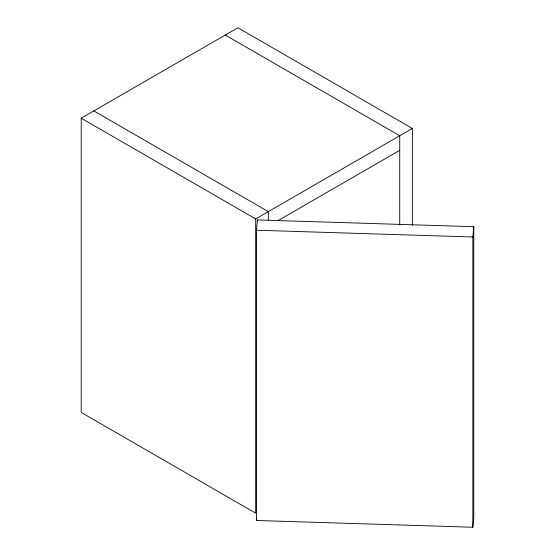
<?xml version="1.0" encoding="UTF-8"?>
<svg xmlns="http://www.w3.org/2000/svg" width="555" height="555" viewBox="0 0 555 555"><rect width="100%" height="100%" fill="white"/><g stroke="black" fill="none" stroke-linecap="round" stroke-linejoin="round"><path stroke-width="0.83" d="M256.438 230.221L257.402 219.933L473.79 226.697L473.79 516.955L472.825 527.25L256.438 520.486L256.438 230.221L472.825 236.992L473.79 226.697M256.438 520.486L256.674 517.912M81.21 118.208L255.682 218.934L255.682 513.174L81.21 412.441L81.21 118.208L237.887 27.75L412.358 128.476L412.358 225.406M255.682 218.934L412.358 128.476M278.069 220.592L399.732 150.35M225.261 35.041L399.732 135.767L399.732 224.907M93.837 110.917L268.308 211.642L268.308 220.3M472.825 236.992L472.825 527.25M257.402 219.933L257.402 221.66"/></g></svg>
